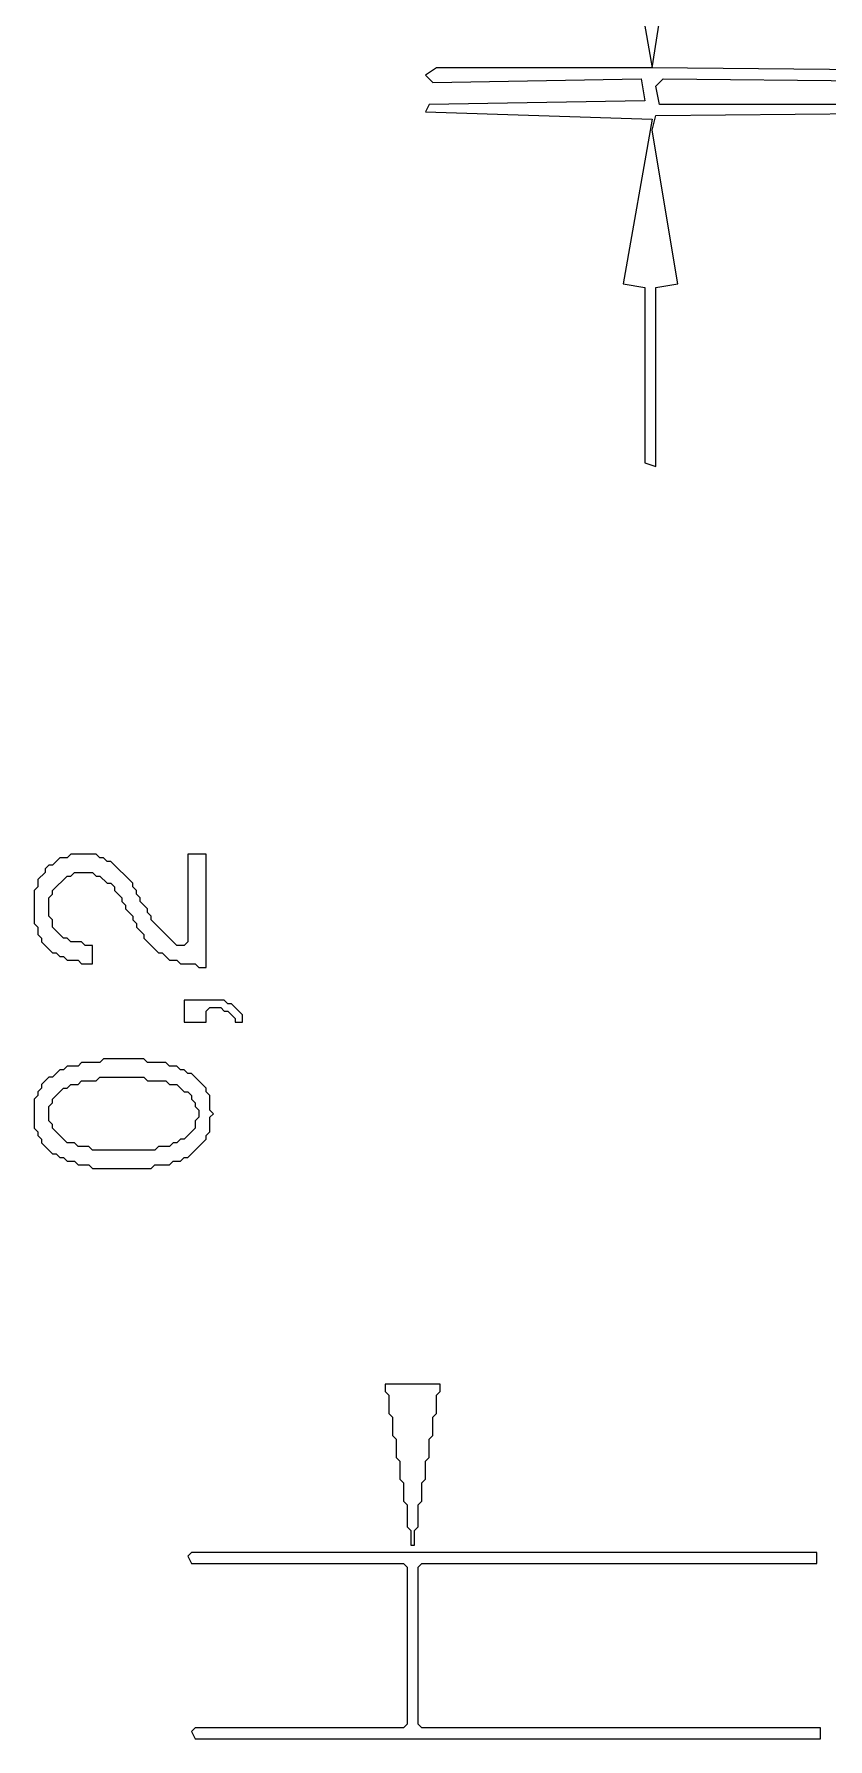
# Model space of a CAD drawing. Extents: x 17 to 323, y -435 to -5.
# Drawn here: x 146.4 to 168.1, y -97.3 to -50.67 of the extents above; entities that cross this region are included whole.
import ezdxf

# ---------------------------------------------------------------- set-up
doc = ezdxf.new("R2010")
doc.units = 0

msp = doc.modelspace()

# ---------------------------------------------------------------- linework, layer by layer
at = {"layer": 'CONTOURS'}
for p, q in [((162.5, -47.1), (163.3, -51.6)), ((163.3, -51.6), (164, -47.1)), ((157.4, -51.6), (157.1, -51.8)), ((163.3, -51.6), (157.4, -51.6)), ((174.5, -51.7), (163.3, -51.6)), ((157.1, -51.8), (157.3, -52)), ((157.3, -52), (163, -51.9)), ((163, -51.9), (163.1, -52.5)), ((163.4, -52.1), (163.6, -51.9)), ((163.5, -52.6), (163.4, -52.1)), ((163.6, -51.9), (174.4, -52)), ((157.2, -52.6), (157.1, -52.8)), ((163.1, -52.5), (157.2, -52.6)), ((174.4, -52.6), (163.5, -52.6)), ((157.1, -52.8), (163.3, -53)), ((163.3, -53), (162.5, -57.5)), ((163.3, -53.3), (163.4, -52.9)), ((163.4, -52.9), (174.5, -52.8)), ((164, -57.5), (163.3, -53.3)), ((162.5, -57.5), (163.1, -57.6)), ((163.1, -57.6), (163.1, -62.4)), ((163.4, -57.6), (164, -57.5)), ((163.4, -62.5), (163.4, -57.6)), ((163.1, -62.4), (163.4, -62.5)), ((147.1, -73.2), (146.9, -73.4)), ((147.3, -73.2), (147.1, -73.2)), ((147.4, -73.1), (147.3, -73.2)), ((148.1, -73.1), (147.4, -73.1)), ((148.2, -73.2), (148.1, -73.1)), ((148.3, -73.2), (148.2, -73.2)), ((148.4, -73.3), (148.3, -73.2)), ((151.1, -73.1), (150.6, -73.1)), ((150.6, -73.1), (150.6, -75.5)), ((151.1, -76.2), (151.1, -73.1)), ((146.7, -73.6), (146.5, -73.8)), ((146.8, -73.4), (146.7, -73.5)), ((146.7, -73.5), (146.7, -73.6)), ((146.9, -73.4), (146.8, -73.4)), ((147.4, -73.7), (147.5, -73.6)), ((147.5, -73.6), (148, -73.6)), ((148, -73.6), (148.1, -73.7)), ((148.5, -73.3), (148.4, -73.3)), ((149.1, -73.9), (148.5, -73.3)), ((146.5, -74), (146.4, -74.1)), ((146.4, -74.1), (146.4, -75)), ((146.5, -73.8), (146.5, -74)), ((146.9, -74.1), (147.3, -73.7)), ((146.9, -74.2), (146.9, -74.1)), ((147.3, -73.7), (147.4, -73.7)), ((148.1, -73.7), (148.2, -73.7)), ((148.2, -73.7), (148.4, -73.9)), ((148.4, -73.9), (148.5, -73.9)), ((148.5, -73.9), (148.6, -74)), ((148.6, -74), (148.6, -74.1)), ((148.6, -74.1), (148.8, -74.3)), ((149.1, -74), (149.1, -73.9)), ((149.2, -74.1), (149.1, -74)), ((149.2, -74.2), (149.2, -74.1)), ((146.8, -74.3), (146.9, -74.2)), ((146.8, -74.8), (146.8, -74.3)), ((148.8, -74.3), (148.8, -74.4)), ((148.8, -74.4), (148.9, -74.5)), ((148.9, -74.5), (148.9, -74.6)), ((148.9, -74.6), (149.1, -74.8)), ((149.3, -74.3), (149.2, -74.2)), ((149.3, -74.4), (149.3, -74.3)), ((149.5, -74.6), (149.3, -74.4)), ((149.5, -74.7), (149.5, -74.6)), ((146.4, -75), (146.5, -75.1)), ((146.9, -74.9), (146.8, -74.8)), ((146.9, -75.1), (146.9, -74.9)), ((149.1, -74.8), (149.1, -74.9)), ((149.1, -74.9), (149.2, -75)), ((149.2, -75), (149.2, -75.1)), ((149.6, -74.8), (149.5, -74.7)), ((149.6, -74.9), (149.6, -74.8)), ((150.3, -75.6), (149.6, -74.9)), ((146.5, -75.1), (146.5, -75.3)), ((146.5, -75.3), (146.6, -75.4)), ((146.6, -75.4), (146.6, -75.5)), ((146.6, -75.5), (146.9, -75.8)), ((147.2, -75.4), (146.9, -75.1)), ((147.3, -75.4), (147.2, -75.4)), ((147.4, -75.5), (147.3, -75.4)), ((147.7, -75.5), (147.4, -75.5)), ((147.8, -75.6), (147.7, -75.5)), ((149.2, -75.1), (149.4, -75.3)), ((149.4, -75.3), (149.4, -75.4)), ((149.4, -75.4), (149.8, -75.8)), ((150.6, -75.5), (150.5, -75.6)), ((146.9, -75.8), (147, -75.8)), ((147, -75.8), (147.1, -75.9)), ((147.1, -75.9), (147.2, -75.9)), ((147.2, -75.9), (147.3, -76)), ((147.3, -76), (147.6, -76)), ((147.6, -76), (147.7, -76.1)), ((148, -75.6), (147.8, -75.6)), ((148, -76.1), (148, -75.6)), ((149.8, -75.8), (149.9, -75.8)), ((149.9, -75.8), (150.1, -76)), ((150.1, -76), (150.3, -76)), ((150.5, -75.6), (150.3, -75.6)), ((150.3, -76), (150.4, -76.1)), ((147.7, -76.1), (148, -76.1)), ((150.4, -76.1), (150.8, -76.1)), ((150.8, -76.1), (150.9, -76.2)), ((150.9, -76.2), (151.1, -76.2)), ((150.5, -77.1), (150.5, -77.7)), ((151.6, -77.1), (150.5, -77.1)), ((151.1, -77.4), (151.2, -77.3)), ((151.2, -77.3), (151.5, -77.3)), ((151.5, -77.3), (151.6, -77.4)), ((151.7, -77.2), (151.6, -77.1)), ((151.8, -77.2), (151.7, -77.2)), ((152.1, -77.5), (151.8, -77.2)), ((150.5, -77.7), (151.1, -77.7)), ((151.1, -77.7), (151.1, -77.4)), ((151.6, -77.4), (151.7, -77.4)), ((151.7, -77.4), (151.9, -77.6)), ((151.9, -77.6), (151.9, -77.7)), ((151.9, -77.7), (152.1, -77.7)), ((152.1, -77.7), (152.1, -77.5)), ((148.3, -78.7), (148.2, -78.8)), ((149.4, -78.7), (148.3, -78.7)), ((149.5, -78.8), (149.4, -78.7)), ((146.8, -79.2), (146.6, -79.4)), ((146.9, -79.2), (146.8, -79.2)), ((147.1, -79), (146.9, -79.2)), ((147.2, -79), (147.1, -79)), ((147.3, -78.9), (147.2, -79)), ((147.6, -78.9), (147.3, -78.9)), ((147.7, -78.8), (147.6, -78.9)), ((148.2, -78.8), (147.7, -78.8)), ((148.1, -79.3), (148.2, -79.2)), ((148.2, -79.2), (149.4, -79.2)), ((149.4, -79.2), (149.5, -79.3)), ((150, -78.8), (149.5, -78.8)), ((150.1, -78.9), (150, -78.8)), ((150.3, -78.9), (150.1, -78.9)), ((150.4, -79), (150.3, -78.9)), ((150.5, -79), (150.4, -79)), ((150.6, -79.1), (150.5, -79)), ((150.7, -79.1), (150.6, -79.1)), ((151.1, -79.5), (150.7, -79.1)), ((146.5, -79.7), (146.4, -79.8)), ((146.6, -79.5), (146.5, -79.6)), ((146.5, -79.6), (146.5, -79.7)), ((146.6, -79.4), (146.6, -79.5)), ((146.9, -79.8), (147.2, -79.5)), ((147.2, -79.5), (147.3, -79.5)), ((147.3, -79.5), (147.4, -79.4)), ((147.4, -79.4), (147.6, -79.4)), ((147.6, -79.4), (147.7, -79.3)), ((147.7, -79.3), (148.1, -79.3)), ((149.5, -79.3), (150, -79.3)), ((150, -79.3), (150.1, -79.4)), ((150.1, -79.4), (150.3, -79.4)), ((150.3, -79.4), (150.5, -79.6)), ((150.5, -79.6), (150.6, -79.6)), ((150.6, -79.6), (150.7, -79.7)), ((150.7, -79.7), (150.7, -79.8)), ((151.1, -79.6), (151.1, -79.5)), ((151.2, -79.7), (151.1, -79.6)), ((151.2, -80.1), (151.2, -79.7)), ((146.4, -79.8), (146.4, -80.6)), ((146.8, -80), (146.9, -79.9)), ((146.8, -80.4), (146.8, -80)), ((146.9, -79.9), (146.9, -79.8)), ((150.7, -79.8), (150.8, -79.9)), ((150.8, -79.9), (150.8, -80)), ((150.8, -80), (150.9, -80.1)), ((150.9, -80.1), (150.9, -80.3)), ((151.3, -80.2), (151.2, -80.1)), ((146.4, -80.6), (146.5, -80.7)), ((146.9, -80.5), (146.8, -80.4)), ((146.9, -80.6), (146.9, -80.5)), ((147.3, -81), (146.9, -80.6)), ((150.8, -80.6), (150.5, -80.9)), ((150.9, -80.3), (150.8, -80.4)), ((150.8, -80.4), (150.8, -80.6)), ((151.2, -80.3), (151.3, -80.2)), ((151.2, -80.7), (151.2, -80.3)), ((146.5, -80.7), (146.5, -80.8)), ((146.5, -80.8), (146.6, -80.9)), ((146.6, -80.9), (146.6, -81)), ((146.6, -81), (146.9, -81.3)), ((147.5, -81), (147.3, -81)), ((147.6, -81.1), (147.5, -81)), ((147.9, -81.1), (147.6, -81.1)), ((148, -81.2), (147.9, -81.1)), ((149.8, -81.1), (149.7, -81.2)), ((150.1, -81.1), (149.8, -81.1)), ((150.2, -81), (150.1, -81.1)), ((150.3, -81), (150.2, -81)), ((150.4, -80.9), (150.3, -81)), ((150.5, -80.9), (150.4, -80.9)), ((150.6, -81.4), (151.1, -80.9)), ((151.1, -80.8), (151.2, -80.7)), ((151.1, -80.9), (151.1, -80.8)), ((146.9, -81.3), (147, -81.3)), ((147, -81.3), (147.1, -81.4)), ((147.1, -81.4), (147.2, -81.4)), ((147.2, -81.4), (147.3, -81.5)), ((147.3, -81.5), (147.5, -81.5)), ((147.5, -81.5), (147.6, -81.6)), ((149.7, -81.2), (148, -81.2)), ((150.1, -81.6), (150.2, -81.5)), ((150.2, -81.5), (150.4, -81.5)), ((150.4, -81.5), (150.5, -81.4)), ((150.5, -81.4), (150.6, -81.4)), ((147.6, -81.6), (147.9, -81.6)), ((147.9, -81.6), (148, -81.7)), ((148, -81.7), (149.6, -81.7)), ((149.6, -81.7), (149.7, -81.6)), ((149.7, -81.6), (150.1, -81.6)), ((156, -87.6), (156, -87.8)), ((157.5, -87.6), (156, -87.6)), ((157.5, -87.8), (157.5, -87.6)), ((156, -87.8), (156.1, -87.9)), ((156.1, -87.9), (156.1, -88.4)), ((157.4, -87.9), (157.5, -87.8)), ((157.4, -88.4), (157.4, -87.9)), ((156.1, -88.4), (156.2, -88.5)), ((156.2, -88.5), (156.2, -89)), ((157.3, -88.5), (157.4, -88.4)), ((157.3, -89), (157.3, -88.5)), ((156.2, -89), (156.3, -89.1)), ((157.2, -89.1), (157.3, -89)), ((156.3, -89.1), (156.3, -89.6)), ((157.2, -89.6), (157.2, -89.1)), ((156.3, -89.6), (156.4, -89.7)), ((156.4, -89.7), (156.4, -90.2)), ((157.1, -89.7), (157.2, -89.6)), ((157.1, -90.2), (157.1, -89.7)), ((156.4, -90.2), (156.5, -90.3)), ((156.5, -90.3), (156.5, -90.8)), ((157, -90.3), (157.1, -90.2)), ((157, -90.8), (157, -90.3)), ((156.5, -90.8), (156.6, -90.9)), ((156.6, -90.9), (156.6, -91.5)), ((156.9, -90.9), (157, -90.8)), ((156.9, -91.5), (156.9, -90.9)), ((156.6, -91.5), (156.7, -91.6)), ((156.7, -91.6), (156.7, -92)), ((156.8, -91.6), (156.9, -91.5)), ((156.8, -92), (156.8, -91.6)), ((150.7, -92.2), (150.6, -92.3)), ((150.6, -92.3), (150.7, -92.5)), ((167.8, -92.2), (150.7, -92.2)), ((156.7, -92), (156.8, -92)), ((167.8, -92.5), (167.8, -92.2)), ((150.7, -92.5), (156.5, -92.5)), ((156.5, -92.5), (156.6, -92.6)), ((156.6, -92.6), (156.6, -96.9)), ((156.9, -92.6), (157, -92.5)), ((156.9, -96.9), (156.9, -92.6)), ((157, -92.5), (167.8, -92.5)), ((156.6, -96.9), (156.5, -97)), ((157, -97), (156.9, -96.9)), ((150.8, -97), (150.7, -97.1)), ((150.7, -97.1), (150.8, -97.3)), ((156.5, -97), (150.8, -97)), ((150.8, -97.3), (167.9, -97.3)), ((167.9, -97), (157, -97)), ((167.9, -97.3), (167.9, -97))]:
    msp.add_line(p, q, dxfattribs=at)

doc.saveas('drawing.dxf')
